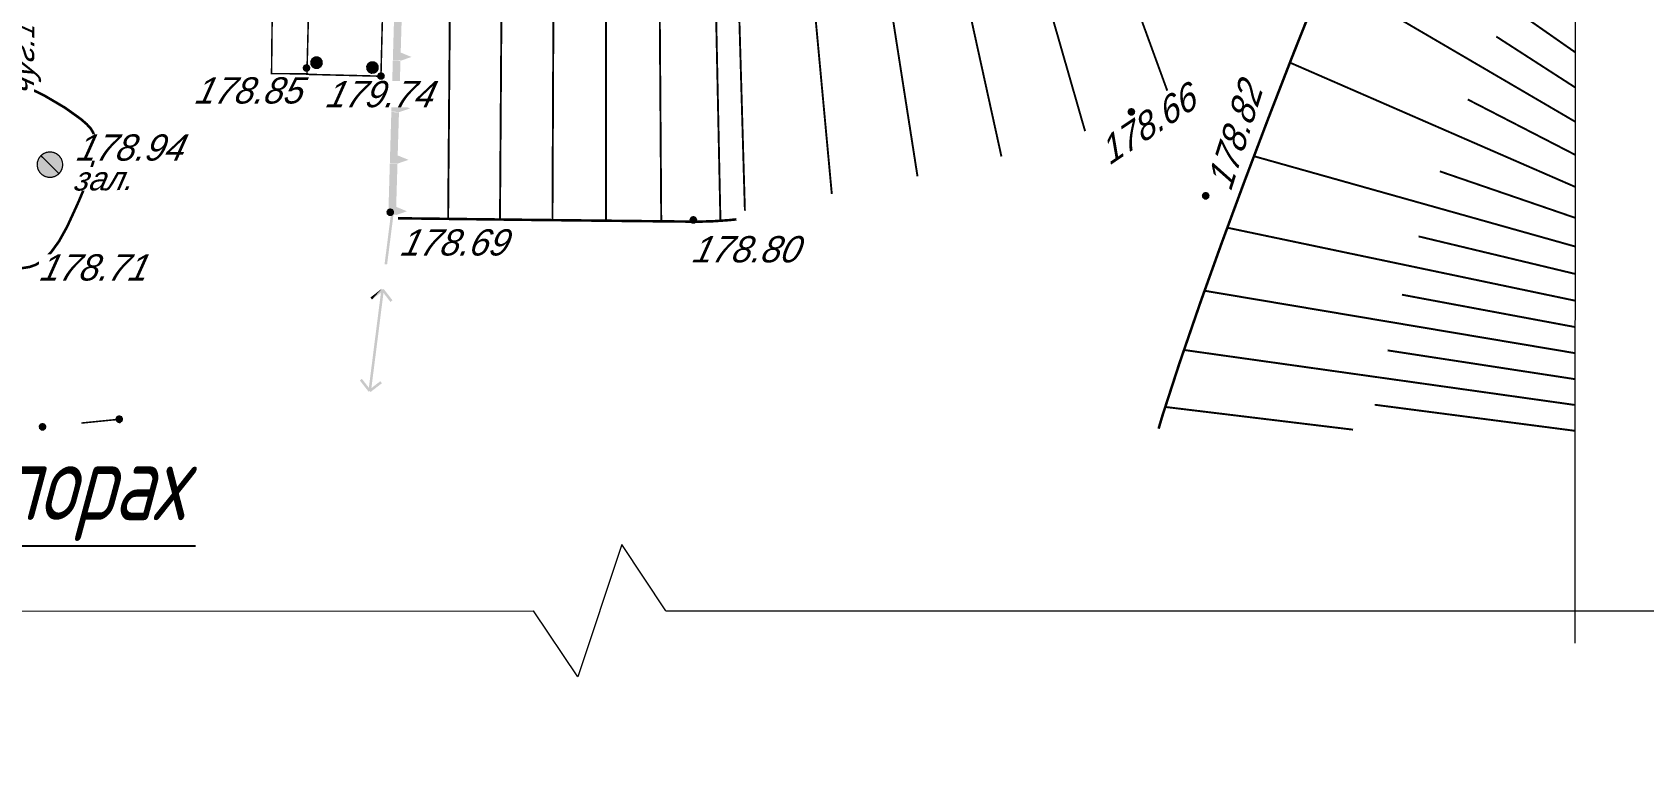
# Model space of a CAD drawing. Header units: millimetres. Extents: x -338 to 6826, y -8218 to 3153.
# Drawn here: x 276.4 to 512.2, y -7735.8 to -7628.7 of the extents above; entities that cross this region are included whole.
import ezdxf
from ezdxf import colors
from ezdxf.entities.mleader import LeaderData, LeaderLine
from ezdxf.math import Vec2, Vec3

# ---------------------------------------------------------------- set-up
doc = ezdxf.new("R2010")
doc.units = ezdxf.units.MM
doc.linetypes.add('Cплошная', pattern=[0])
doc.linetypes.add('Cплошная_0.50', pattern=[0])
for name, color, linetype, lineweight in [('Линия выноска', 137, 'Continuous', 25), ('Рамка тонкая', 5, 'Continuous', 25), ('Строительный', 251, 'Continuous', 13)]:
    doc.layers.add(name, color=color, linetype=linetype, lineweight=lineweight)
doc.styles.add('Simplex', font='simplex.shx', dxfattribs={"width": 0.7, "oblique": 15})
doc.styles.get("Standard").update_dxf_attribs({"font": 'simplex.shx', "oblique": 15})
doc.linetypes.add('КОНТУР', pattern='A,0,-0.5,[133,ltypeshp.shx,S=0.05,R=0,X=-0.5,Y=0],-0.5', length=1)

# ---------------------------------------------------------------- blocks, each defined once
blk = doc.blocks.new('22 - 107.1.1 столбы метал d-1.0')
blk.add_hatch(color=7).paths.add_polyline_path([(-0.00002, 0.5), (-0.25, 0.43302), (-0.43302, 0.25002), (-0.5, 0.00002), (-0.43302, -0.24998), (-0.25002, -0.433), (-0.00002, -0.5), (0.24998, -0.433), (0.433, -0.25), (0.5, 0), (0.433, 0.25), (0.25, 0.43302)])
at = {"color": 7, "linetype": 'Continuous', "lineweight": 0, "const_width": 0.02, "flags": 128}
blk.add_lwpolyline([(0, 0.5), (-0.25, 0.433013), (-0.433013, 0.25), (-0.5, 0), (-0.433013, -0.25), (-0.25, -0.433013), (0, -0.5), (0.25, -0.433013), (0.433013, -0.25), (0.5, 0), (0.433013, 0.25), (0.25, 0.433013), (0, 0.5)], close=True, dxfattribs=at)
blk = doc.blocks.new('48 - 117.1 колодц.смотр.без раздел.по назначен d-2.0')
at = {"true_color": 0xffffff}
blk.add_hatch(color=7, dxfattribs=at).paths.add_polyline_path([(-0.00002, 1), (-0.3827, 0.92388), (-0.70712, 0.70712), (-0.92388, 0.3827), (-1, 0), (-0.92388, -0.38268), (-0.70712, -0.7071), (-0.3827, -0.92386), (0, -0.99998), (0.38268, -0.92386), (0.7071, -0.7071), (0.92386, -0.38268), (0.99998, 0.00002), (0.92386, 0.3827), (0.7071, 0.70712), (0.38268, 0.92388)])
at = {"color": 7, "linetype": 'Continuous', "lineweight": 0, "const_width": 0.1, "flags": 128}
blk.add_lwpolyline([(0, 1), (0.269797, 0.962917), (0.519584, 0.854419), (0.730836, 0.682553), (0.887885, 0.460065), (0.979084, 0.203456), (0.997669, -0.068242), (0.942261, -0.33488), (0.81697, -0.57668), (0.631088, -0.775711), (0.398401, -0.917211), (0.136167, -0.990686), (-0.136167, -0.990686), (-0.398401, -0.917211), (-0.631088, -0.775711), (-0.81697, -0.57668), (-0.942261, -0.33488), (-0.997669, -0.068242), (-0.979084, 0.203456), (-0.887885, 0.460065), (-0.730836, 0.682553), (-0.519584, 0.854419), (-0.269797, 0.962917), (0, 1)], close=True, dxfattribs=at)
at = {"color": 7, "linetype": 'Continuous', "lineweight": 0, "true_color": 0xffffff, "const_width": 0.02, "flags": 128}
blk.add_lwpolyline([(0, 1), (-0.382683, 0.92388), (-0.707107, 0.707107), (-0.92388, 0.382683), (-1, 0), (-0.92388, -0.382683), (-0.707107, -0.707107), (-0.382683, -0.92388), (0, -1), (0.382683, -0.92388), (0.707107, -0.707107), (0.92388, -0.382683), (1, 0), (0.92388, 0.382683), (0.707107, 0.707107), (0.382683, 0.92388), (0, 1)], close=True, dxfattribs=at)
at = {"color": 7, "linetype": 'Continuous', "lineweight": 0, "const_width": 0.1, "flags": 128}
blk.add_lwpolyline([(-0.71, 0.71), (0.71, -0.71)], dxfattribs=at)
blk = doc.blocks.new('118 - 330 отм высот')
blk.add_hatch(color=7).paths.add_polyline_path([(0.098, 0.12), (0.002, 0.155), (-0.095, 0.121), (-0.146, 0.032), (-0.129, -0.069), (-0.05, -0.135), (0.052, -0.136), (0.131, -0.07), (0.149, 0.031)])
at = {"color": 7, "linetype": 'Continuous', "lineweight": 0, "const_width": 0.01, "flags": 128}
blk.add_lwpolyline([(0.098, 0.12), (0.002, 0.155), (-0.095, 0.121), (-0.146, 0.032), (-0.129, -0.069), (-0.05, -0.135), (0.052, -0.136), (0.131, -0.07), (0.149, 0.031), (0.098, 0.12)], close=True, dxfattribs=at)
blk = doc.blocks.new('_Oblique')
at = {"color": 0, "linetype": 'ByBlock', "lineweight": -2}
blk.add_line((-0.5, -0.5), (0.5, 0.5), dxfattribs=at)

msp = doc.modelspace()

# ---------------------------------------------------------------- hatches: boundary and pattern name
at = {"layer": 'Строительный', "lineweight": 20}
for points in [[(330.3, -7632.79), (330.3, -7632.79), (330.31, -7632.83), (331.82, -7632.31), (331.92, -7632.28), (331.83, -7632.24), (331.81, -7632.28), (331.83, -7632.24), (330.53, -7631.71), (330.35, -7631.64), (330.33, -7631.67), (330.35, -7631.64), (330.33, -7631.63), (330.52, -7625.32), (329.4, -7625.28), (329.18, -7632.76), (330.26, -7632.79)], [(330.08, -7640.32), (330.09, -7640.36), (331.6, -7639.84), (331.7, -7639.81), (331.61, -7639.77), (331.59, -7639.81), (331.61, -7639.77), (330.31, -7639.24), (330.13, -7639.17), (330.11, -7639.16), (330.3, -7632.85), (329.18, -7632.81), (328.96, -7640.29), (330.04, -7640.32), (330.04, -7640.36), (330.04, -7640.38), (330.09, -7640.36)], [(330.26, -7632.79), (330.26, -7632.83), (330.26, -7632.85), (330.31, -7632.83), (330.3, -7632.79)], [(329.82, -7647.85), (329.82, -7647.89), (329.82, -7647.91), (329.87, -7647.89), (331.38, -7647.37), (331.48, -7647.34), (331.39, -7647.3), (330.09, -7646.77), (329.91, -7646.7), (329.89, -7646.69), (330.08, -7640.38), (328.96, -7640.34), (328.74, -7647.82)], [(329.6, -7655.38), (329.64, -7655.38), (329.68, -7655.39), (329.74, -7655.39), (329.75, -7655.39), (331.16, -7654.9), (331.26, -7654.87), (331.17, -7654.83), (331.15, -7654.87), (331.17, -7654.83), (329.87, -7654.3), (329.69, -7654.23), (329.67, -7654.26), (329.69, -7654.23), (329.67, -7654.22), (329.86, -7647.91), (328.74, -7647.88), (328.52, -7655.35)], [(328.9, -7655.35), (328.89, -7655.34), (327.97, -7662.61), (328.34, -7662.66), (329.27, -7655.39)], [(325.42, -7681), (325.65, -7681.3), (325.8, -7681.18), (325.91, -7681.33), (327.58, -7680.04), (327.35, -7679.74), (327.14, -7679.98), (326.48, -7680.71), (327.35, -7679.74), (326.04, -7680.76), (326.93, -7673.79), (327.81, -7666.81), (328.6, -7667.84), (328.83, -7668.13), (329.13, -7667.9), (328.06, -7666.52), (327.83, -7666.23), (327.68, -7666.34), (327.57, -7666.2), (327.35, -7666.43), (326.13, -7667.79), (327.44, -7666.77), (326.55, -7673.74), (325.67, -7680.71), (324.88, -7679.69), (324.65, -7679.4), (324.35, -7679.63)], [(326.34, -7667.55), (327.57, -7666.2), (325.9, -7667.49), (326.13, -7667.79)]]:
    msp.add_hatch(color=7, dxfattribs=at).paths.add_polyline_path(points)

# ---------------------------------------------------------------- linework, layer by layer
at = {"layer": 'Рамка тонкая', "lineweight": 20}
for p, q in [((502.22, -7518.11), (502.16, -7718.11)), ((362.68, -7703.66), (356.23, -7723.02)), ((369.14, -7713.34), (362.68, -7703.66)), ((140.65, -7713.53), (349.78, -7713.34)), ((356.23, -7723.02), (349.78, -7713.34)), ((369.14, -7713.34), (521.04, -7713.34))]:
    msp.add_line(p, q, dxfattribs=at)
at = {"layer": 'Строительный', "color": 7, "linetype": 'Cплошная', "lineweight": 20, "const_width": 0.281, "flags": 128}
for points in [[(414.38, -7560.05), (442.51, -7637.21)], [(407.38, -7562.68), (430.48, -7643.13)], [(400.23, -7564.89), (418.24, -7646.84)], [(392.98, -7566.7), (405.96, -7649.76)], [(367.84, -7570.01), (368.46, -7656.34)], [(375.29, -7569.37), (377.12, -7656.26)], [(378.22, -7569.07), (380.7, -7654.76)], [(385.63, -7568.11), (393.42, -7652.34)], [(337.98, -7571.89), (337.27, -7655.98)], [(345.45, -7571.48), (344.86, -7656.07)], [(352.92, -7571.04), (352.54, -7656.16)], [(360.38, -7570.55), (360.37, -7656.25)], [(502.22, -7631.6), (470.32, -7609.3)], [(502.22, -7641.76), (465.57, -7620.32)], [(502.22, -7636.75), (490.66, -7629.29)], [(502.22, -7651.3), (460.46, -7633.1)], [(502.22, -7646.61), (486.49, -7638.5)], [(502.22, -7660.03), (455.19, -7646.8)], [(502.22, -7655.83), (482.4, -7649.02)], [(502.22, -7667.96), (451.29, -7657.27)], [(502.22, -7664.04), (479.28, -7658.54)], [(502.22, -7675.64), (447.96, -7666.5)], [(502.22, -7671.82), (476.85, -7667.08)], [(502.22, -7683.23), (444.95, -7675.17)], [(502.22, -7679.45), (474.75, -7675.23)], [(502.2, -7687.01), (472.87, -7683.19)], [(469.7, -7686.84), (442.2, -7683.51)], [(502.2, -7687.01), (502.22, -7687.01)]]:
    msp.add_lwpolyline(points, dxfattribs=at)
at = {"layer": 'Строительный', "color": 7, "linetype": 'КОНТУР', "lineweight": 20, "ltscale": 2, "const_width": 0.374, "flags": 128}
for points in [[(502.22, -7577.14), (494.85, -7584.13), (491.93, -7586.71), (487.8, -7590.17), (485.92, -7591.73), (480.95, -7596.02), (478.99, -7597.86), (477.25, -7599.62), (475.18, -7601.92), (473.4, -7604.19), (471.87, -7606.47), (470.59, -7608.77), (469, -7612.18), (466.76, -7617.44), (463.97, -7624.24), (460.83, -7632.14), (457.28, -7641.3), (453.76, -7650.61), (450.43, -7659.63), (447.41, -7668.06), (444.27, -7677.18), (441.77, -7684.89), (441.24, -7686.69)], [(379.46, -7656.05), (378.4, -7656.16), (376.14, -7656.32), (373.88, -7656.39), (366.01, -7656.31), (349.71, -7656.13), (329.94, -7655.89)]]:
    msp.add_lwpolyline(points, dxfattribs=at)
at = {"layer": 'Строительный', "color": 7, "linetype": 'Cплошная_0.50', "lineweight": 20, "const_width": 0.224, "flags": 128}
msp.add_lwpolyline([(327.44, -7635.09), (327.88, -7617.52), (317.05, -7617.25), (316.61, -7634.82), (327.44, -7635.09)], close=True, dxfattribs=at)
for points in [[(316.83, -7634.75), (311.43, -7634.71), (311.52, -7626.72), (316.69, -7626.82)], [(283.6, -7685.87), (289.14, -7685.32), (289.2, -7685.9)]]:
    msp.add_lwpolyline(points, dxfattribs=at)
at = {"layer": 'Строительный', "color": 7, "linetype": 'КОНТУР', "lineweight": 20, "ltscale": 2, "const_width": 0.374, "flags": 128}
msp.add_lwpolyline([(203.87, -7657.76), (203.19, -7656.07), (202.37, -7653.57), (201.45, -7650.24), (200.8, -7647.22), (200.56, -7645.57), (200.45, -7644.15), (200.47, -7642.99), (200.63, -7642.1), (200.95, -7641.29), (201.43, -7640.45), (202.06, -7639.62), (202.82, -7638.79), (203.65, -7638.04), (204.57, -7637.33), (205.56, -7636.68), (206.6, -7636.1), (207.68, -7635.59), (208.76, -7635.19), (209.8, -7634.9), (210.8, -7634.73), (215.79, -7634.52), (226.2, -7634.31), (239.23, -7634.17), (251.71, -7634.13), (262.8, -7634.22), (266.33, -7634.31), (268.42, -7634.45), (269.88, -7634.68), (271.47, -7635.08), (273.18, -7635.65), (274.98, -7636.37), (278.16, -7637.91), (281.21, -7639.71), (283.54, -7641.38), (284.39, -7642.12), (284.97, -7642.75), (285.33, -7643.35), (285.56, -7644.06), (285.66, -7644.89), (285.64, -7645.84), (285.34, -7647.62), (284.7, -7649.73), (284.07, -7651.39), (283.22, -7653.4), (282.92, -7654.07), (281.52, -7657.12), (280.35, -7659.23), (279.18, -7660.85), (278.42, -7661.65), (277.64, -7662.28), (276.85, -7662.73), (276.04, -7663.01), (274.94, -7663.19), (273.28, -7663.33), (268.27, -7663.48), (262.63, -7663.49), (255.5, -7663.4), (242.83, -7663.1), (237.09, -7662.89), (230, -7662.55), (217.18, -7661.79), (210.09, -7661.23), (208.87, -7660.99), (207.66, -7660.62), (206.44, -7660.09), (205.4, -7659.46), (204.48, -7658.65), (203.87, -7657.76)], close=True, dxfattribs=at)

# ---------------------------------------------------------------- block references
at = {"layer": 'Строительный', "color": 7, "lineweight": 20, "xscale": 3.74, "yscale": 3.74, "zscale": 3.74}
for p in [(316.54, -7633.91, 668.9), (327.44, -7635.09, 672.22), (437.25, -7640.33, 668.2), (448.13, -7652.62, 668.8), (328.8, -7655.03, 668.32), (373.15, -7656.15, 668.72), (289.14, -7685.32, 667.93), (277.91, -7686.44, 667.65)]:
    msp.add_blockref('118 - 330 отм высот', p, dxfattribs=at)
at = {"layer": 'Строительный', "color": 7, "lineweight": 20, "zscale": 3.74}
for name, p, xscale, yscale, rotation in [('22 - 107.1.1 столбы метал d-1.0', (318.01, -7633.11), 1.869999999999405, 1.869999999999405, 346.6283499999836), ('22 - 107.1.1 столбы метал d-1.0', (326.2, -7633.82), 1.869999999999405, 1.869999999999405, 346.6283499999836), ('48 - 117.1 колодц.смотр.без раздел.по назначен d-2.0', (279, -7648.04), 1.869999999999743, 1.869999999999743, 0.1485780000101356)]:
    msp.add_blockref(name, p, dxfattribs=dict(at, xscale=xscale, yscale=yscale, rotation=rotation))

# ---------------------------------------------------------------- texts
at = {"layer": 'Строительный', "color": 7, "lineweight": 20, "insert": (372.89, -7660.45), "char_height": 3.8474, "attachment_point": 4, "bg_fill": 3, "box_fill_scale": 1, "bg_fill_color": 256, "bg_fill_transparency": 2417}
msp.add_mtext('{\\fD431|c1|b0|i1;\\l\\C0;178.80}', dxfattribs=at)

# ---------------------------------------------------------------- leaders
at = {"layer": 'Линия выноска', "lineweight": 20}
ml = msp.add_multileader_mtext('Standard', dxfattribs=at)
ml.set_content('ЛС 2227/1 по тросу на опорах', color=2, style='Simplex')
ml.set_leader_properties()
ml.set_arrow_properties(name='OBLIQUE')
ml.build(insert=Vec2(0, 0))
ml.multileader.update_dxf_attribs({"text_left_attachment_type": 6, "text_right_attachment_type": 6, "dogleg_length": 1, "arrow_head_size": 3.74})
ctx = ml.context
ctx.base_point, ctx.char_height, ctx.arrow_head_size, ctx.landing_gap_size, ctx.plane_origin = Vec3(137.76, -7703.83), 11.22, 3.74, 7.48, Vec3(284.16, -7855.79)
ctx.left_attachment, ctx.right_attachment = 6, 6
notes = []
notes.append((ctx, [(0, (1, 1, 0), (134.02, -7703.83), (1, 0), 3.74, [(0, [(126.34, -7669.7)], 0, [])])]))
ctx.mtext.insert, ctx.mtext.flow_direction = Vec3(145.24, -7688.87), 5
for ctx, leaders in notes:
    for number, flags, end, landing, length, lines in leaders:
        leader = LeaderData()
        leader.index, (leader.has_last_leader_line, leader.has_dogleg_vector, leader.attachment_direction) = number, flags
        leader.last_leader_point, leader.dogleg_vector, leader.dogleg_length = Vec3(end), Vec3(landing), length
        for number, points, colour, breaks in lines:
            line = LeaderLine()
            line.index, line.vertices, line.color, line.breaks = number, Vec3.list(points), colors.encode_raw_color(colour), breaks
            leader.lines.append(line)
        ctx.leaders.append(leader)

# ---------------------------------------------------------------- next in the draw order: texts
at = {"layer": 'Строительный', "color": 7, "lineweight": 20, "bg_fill": 3, "box_fill_scale": 1, "bg_fill_color": 256}
for s, insert, char_height, attachment_point, rotation, bg_fill_transparency in [('{\\fBm431|b0|i1|c204|p18;\\C0;чуг.\\H0.81292x;10\\fBm431|b0|i1|c0|p18;0}', (277.71, -7637.87), 3.4505, 7, 89.7787, 0), ('{\\fD431|c1|b0|i1;\\l\\C0;178.66}', (433.1, -7646.54), 3.8474, 4, 33.7907, 4266937)]:
    msp.add_mtext(s, dxfattribs=dict(at, insert=insert, char_height=char_height, attachment_point=attachment_point, rotation=rotation, bg_fill_transparency=bg_fill_transparency))
at = {"layer": 'Строительный', "color": 7, "lineweight": 20, "char_height": 3.8474, "attachment_point": 4, "bg_fill": 3, "box_fill_scale": 1, "bg_fill_color": 256}
for s, insert, bg_fill_transparency in [('{\\fD431|c1|b0|i1;\\l\\C0;178.85}', (300.13, -7637.2), 4266562), ('{\\fD431|c1|b0|i1;\\l\\C0;179.74}', (319.28, -7637.74), 4266557), ('{\\fD431|c1|b0|i1;\\l\\C0;178.94}', (282.75, -7645.56), 4265052), ('{\\fD431|c1|b0|i1;\\l\\C0;178.69}', (330.21, -7659.45), 4266537), ('{\\fD431|c1|b0|i1;\\l\\C0;178.71}', (277.41, -7663.11), 4266272)]:
    msp.add_mtext(s, dxfattribs=dict(at, insert=insert, bg_fill_transparency=bg_fill_transparency))

# ---------------------------------------------------------------- next in the draw order: texts
at = {"layer": 'Строительный', "color": 7, "lineweight": 20, "bg_fill": 3, "box_fill_scale": 1, "bg_fill_color": 256}
for s, insert, char_height, attachment_point, rotation, bg_fill_transparency in [('{\\fD431|c1|b0|i1;\\l\\C0;178.82}', (450.04, -7651.36), 3.8474, 4, 72.3944, 4266952), ('{\\fBm431|b0|i1|c204|p18;\\C0;зал.}', (282.45, -7651.89), 3.4505, 7, 0.5864, 0)]:
    msp.add_mtext(s, dxfattribs=dict(at, insert=insert, char_height=char_height, attachment_point=attachment_point, rotation=rotation, bg_fill_transparency=bg_fill_transparency))

doc.saveas('drawing.dxf')
